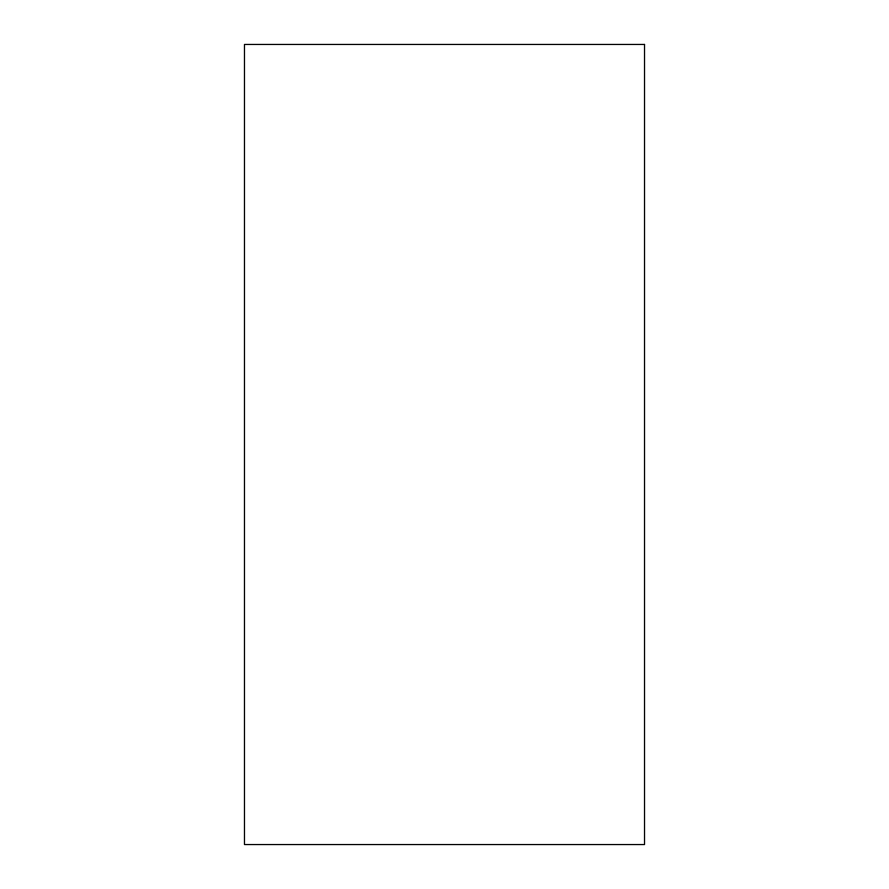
<?xml version="1.0" encoding="UTF-8"?>
<svg xmlns="http://www.w3.org/2000/svg" width="889" height="889" viewBox="0 0 889 889"><rect width="100%" height="100%" fill="white"/><g stroke="black" fill="none" stroke-linecap="round" stroke-linejoin="round"><path stroke-width="1.33" d="M644.525 44.45L244.475 44.45L244.475 844.55L644.525 844.55L644.525 44.45"/></g></svg>
